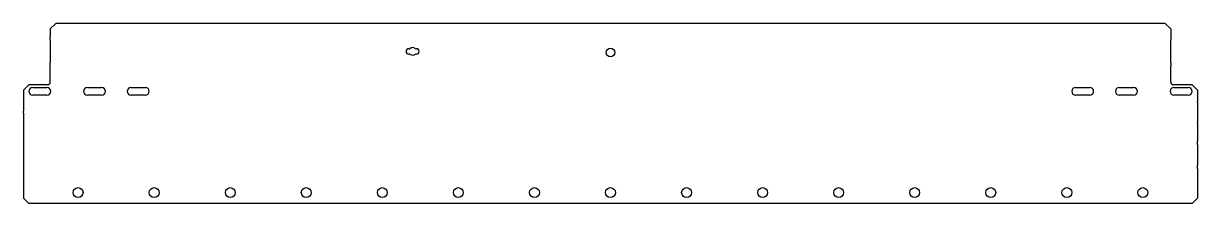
# Model space of a CAD drawing. Header units: millimetres. Extents: x -243 to 831, y 117 to 282.
import ezdxf

# ---------------------------------------------------------------- set-up
doc = ezdxf.new("R2010")
doc.units = ezdxf.units.MM
doc.layers.add('CALHA_DE_FIAÇÃO_', color=7, linetype='Continuous')
doc.layers.add('Default', color=7, linetype='Continuous')

# ---------------------------------------------------------------- blocks, each defined once
blk = doc.blocks.new('SE')
at = {"layer": 'CALHA_DE_FIAÇÃO_', "color": 7, "linetype": 'Continuous'}
for p, q in [((-213.3, 281.6), (-218.3, 276.6)), ((801.7, 281.6), (-213.3, 281.6)), ((806.7, 276.6), (801.7, 281.6)), ((-218.3, 276.6), (-218.3, 269.6)), ((-218.3, 266.6), (-218.3, 269.6)), ((806.7, 276.6), (806.7, 269.6)), ((806.7, 269.6), (806.7, 266.6)), ((-218.3, 266.6), (-218.3, 245.6)), ((109.7, 258.6), (110.8, 258.6)), ((115.7, 258.6), (116.7, 258.6)), ((806.7, 245.6), (806.7, 266.6)), ((110.8, 253.6), (109.7, 253.6)), ((116.7, 253.6), (115.7, 253.6)), ((-218.3, 242.6), (-218.3, 245.6)), ((-218.3, 228.2), (-218.3, 242.6)), ((806.7, 245.6), (806.7, 242.6)), ((806.7, 228.2), (806.7, 242.6)), ((-237.8, 225.6), (-242.8, 220.6)), ((-220.9, 225.6), (-237.8, 225.6)), ((826.2, 225.6), (809.3, 225.6)), ((831.2, 220.6), (826.2, 225.6)), ((-242.8, 220.6), (-242.8, 210.7)), ((-234.3, 223.1), (-221.3, 223.1)), ((-221.3, 216.1), (-234.3, 216.1)), ((-184.3, 223.1), (-171.3, 223.1)), ((-171.3, 216.1), (-184.3, 216.1)), ((-144.3, 223.1), (-131.3, 223.1)), ((-131.3, 216.1), (-144.3, 216.1)), ((719.7, 223.1), (732.7, 223.1)), ((732.7, 216.1), (719.7, 216.1)), ((759.7, 223.1), (772.7, 223.1)), ((772.7, 216.1), (759.7, 216.1)), ((809.7, 223.1), (822.7, 223.1)), ((822.7, 216.1), (809.7, 216.1)), ((831.2, 220.6), (831.2, 210.7)), ((-242.8, 210.7), (-242.8, 209.8)), ((-242.8, 209.8), (-242.8, 201.5)), ((831.2, 209.8), (831.2, 210.7)), ((831.2, 209.8), (831.2, 201.5)), ((-242.8, 199.6), (-242.8, 201.5)), ((-242.8, 199.6), (-242.8, 191.2)), ((831.2, 201.5), (831.2, 199.6)), ((831.2, 199.6), (831.2, 191.2)), ((-242.8, 191.2), (-242.8, 190.3)), ((-242.8, 190.3), (-242.8, 174.1)), ((831.2, 190.3), (831.2, 191.2)), ((831.2, 190.3), (831.2, 174.1)), ((-242.8, 174.1), (-242.8, 171.1)), ((831.2, 171.1), (831.2, 174.1)), ((-242.8, 171.1), (-242.8, 152.1)), ((831.2, 171.1), (831.2, 152.1)), ((-242.8, 152.1), (-242.8, 149.1)), ((831.2, 149.1), (831.2, 152.1)), ((-242.8, 149.1), (-242.8, 122.1)), ((831.2, 149.1), (831.2, 122.1)), ((-242.8, 122.1), (-237.8, 117.1)), ((826.2, 117.1), (831.2, 122.1)), ((826.2, 117.1), (-237.8, 117.1))]:
    blk.add_line(p, q, dxfattribs=at)
for centre, radius in [((294.2, 255.1), 4), ((-192.8, 127.1), 4.5), ((-123.2, 127.1), 4.5), ((-53.6, 127.1), 4.5), ((15.9, 127.1), 4.5), ((85.5, 127.1), 4.5), ((155.1, 127.1), 4.5), ((224.7, 127.1), 4.5), ((294.2, 127.1), 4.5), ((363.8, 127.1), 4.5), ((433.4, 127.1), 4.5), ((502.9, 127.1), 4.5), ((572.5, 127.1), 4.5), ((642.1, 127.1), 4.5), ((711.7, 127.1), 4.5), ((781.2, 127.1), 4.5)]:
    blk.add_circle(centre, radius, dxfattribs=at)
for centre, radius, start, end in [((109.7, 256.1), 2.5, 90, 270), ((113.2, 256.1), 3.5, 45.5847, 134.4153), ((116.7, 256.1), 2.5, 270, 90), ((113.2, 256.1), 3.5, 225.5847, 314.4153), ((-220.9, 228.2), 2.6, 270, 0), ((809.3, 228.2), 2.6, 180, 270), ((-234.3, 219.6), 3.5, 90, 270), ((-221.3, 219.6), 3.5, 270, 90), ((-184.3, 219.6), 3.5, 90, 270), ((-171.3, 219.6), 3.5, 270, 90), ((-144.3, 219.6), 3.5, 90, 270), ((-131.3, 219.6), 3.5, 270, 90), ((719.7, 219.6), 3.5, 90, 270), ((732.7, 219.6), 3.5, 270, 90), ((759.7, 219.6), 3.5, 90, 270), ((772.7, 219.6), 3.5, 270, 90), ((809.7, 219.6), 3.5, 90, 270), ((822.7, 219.6), 3.5, 270, 90)]:
    blk.add_arc(centre, radius, start, end, dxfattribs=at)

msp = doc.modelspace()

# ---------------------------------------------------------------- block references
at = {"layer": 'Default'}
msp.add_blockref('SE', (0, 0), dxfattribs=at)

doc.saveas('drawing.dxf')
